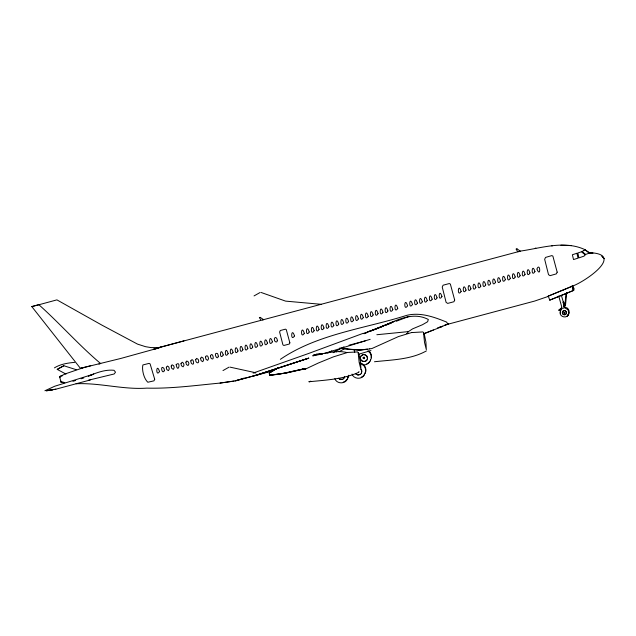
<?xml version="1.0" encoding="UTF-8"?>
<svg xmlns="http://www.w3.org/2000/svg" width="636" height="636" viewBox="0 0 636 636"><rect width="100%" height="100%" fill="white"/><g stroke="black" fill="none" stroke-linecap="round" stroke-linejoin="round"><path stroke-width="0.95" d="M346.89 352.678L333.423 356.86L318.477 362.957L305.542 369.047L302.307 369.134L285.699 373.07L269.608 375.224L269.251 373.006L277.36 368.165M564.895 312.761L564.116 312.316M305.614 368.88C293.681 370.359 281.812 374.525 269.608 375.224L285.834 373.125L305.685 368.705M536.935 268.837C540.362 261.873 540.838 278.234 537.007 269.314M560.062 311.966C559.243 316.553 566.072 318.97 568.282 314.844L567.153 316.148M566 293.331L564.975 304.906L565.507 305.089L566.732 292.536M568.91 313.127L568.02 309.732L565.07 308.055M363.243 357.472L363.132 358.163L364.142 358.625M364.579 358.354L364.325 357.186L363.204 357.575M100.734 363.609C79.595 345.928 59.824 323.39 38.899 304.755L56.922 299.874L102.157 325.266L137.527 344.116L145.572 346.692L151.026 347.59L158.921 347.606L155.049 349.124M564.911 312.713L564.045 312.952M564.673 310.67L563.862 310.726A2.067 2.043 22.6 0 0 562.367 312.419L562.423 313.23A2.067 2.043 22.6 0 0 564.967 314.677L566.215 313.731L566.43 312.125L565.46 310.885L563.878 310.686A2.067 2.043 22.6 0 0 562.383 312.371M560.364 311.235L561 309.478M564.005 312.419L564.029 312.992M344.243 377.864L344.688 376.552M348.52 375.797L347.669 378.341L348.759 375.232M360.334 357.647L360.811 356.24L362.973 354.578M361.423 373.276L361.797 370.486M367.481 358.466C367.067 363.116 359.555 362.146 360.374 357.551M370.653 359.793L370.422 360.35C372.163 357.321 371.774 353.004 368.721 350.977M444.858 325.044L534.622 301.074L548.693 296.265L548.24 296.122L571.971 286.264L572.225 285.651M558.837 310.169L559.211 310.455L562.049 308.142M560.602 310.336L561.827 308.921M567.535 315.329L568.679 314.025M360.771 356.335C362.242 353.664 366.575 354.252 367.33 357.178M343.337 378.913L344.283 377.768M367.044 359.777C365.573 362.448 361.232 361.86 360.477 358.919M360.509 374.326L361.463 373.181M565.714 314.279L566.231 313.683M567.225 316.052C570.42 313.675 569.625 307.84 565.372 307.331M548.24 296.122L563.663 289.825M548.272 296.074L549.735 300.152L573.759 290.342L572.082 286.343L563.623 289.865M572.082 286.343L573.72 290.382L549.735 300.152M561.691 307.721L558.861 310.01L559.211 310.455M564.227 307.904L562.788 308.293M364.102 358.72L364.619 358.259M358.529 372.124L359.038 371.663M280.365 359.332C317.698 333.86 364.579 328.725 406.738 315.345C420.507 312.006 434.189 317.038 446.83 322.182C446.87 322.953 447.434 323.509 447.927 324.058L448.682 323.986L437.409 328.009M407.644 332.135L412.581 328.876L422.495 324.71L427.615 321.737L428.322 319.471C408.066 308.937 387.308 326.832 368.141 331.587M426.422 350.881C410.832 359.698 391.22 359.841 374.485 361.749M269.29 372.919L273.401 370.47M269.251 373.006L278.25 367.743M333.169 352.686L343.973 346.827M54.418 367.87C60.42 364.118 67.718 362.981 74.651 362.361M44.894 390.758L54.712 386.243L93.715 374.103L88.317 376.345M339.203 351.716L344.37 348.798M65.993 374.111L57.224 369.389L63.815 365.74L76.233 369.699M57.224 369.373L63.815 365.74M260.076 292.512L254.05 295.915M229 367.163L222.982 370.573M327.627 353.115L331.761 350.897M366.789 363.792L368.395 363.005L370.16 360.978C368.96 363.697 365.946 365.175 363.045 364.937M343.376 378.817L340.697 379.613L338.312 378.253M343.233 382.18L345.642 380.996L347.407 378.969C345.261 384.279 336.706 384.096 334.846 378.674M360.548 374.23L357.877 375.033L355.484 373.674M361.208 377.204L362.814 376.417L364.579 374.381C362.44 379.692 353.886 379.509 352.026 374.087M571.971 286.264C583.943 282.511 626.897 253.422 588.236 252.643M564.744 313.039L564.196 313.079M572.543 289.833L574.236 289.165L572.869 285.969M90.042 375.423C97.586 372.354 105.775 369.397 114.027 370.303L115.521 372.187L114.178 373.976L88.404 380.225M364.046 333.725L366.773 332.62M370.406 331.141L394.034 321.554L363.641 333.598L383.087 326.244M423.528 333.956L442.775 326.308L439.198 327.429M433.45 329.957L423.989 333.582M358.784 372.299C343.186 379.358 325.719 380.042 308.953 381.759L310.805 381.306M385.869 325.187L391.418 323.08M396.053 321.331L409.02 316.418M90.312 379.954L55.825 389.2L46.293 390.806L52.454 389.963M363.355 333.264L308.269 353.6L254.575 372.569M563.576 306.83L564.482 306.433L564.124 304.541M244.145 378.102L235.36 380.916L258.598 374.572L308.754 358.148L252.261 376.401M312.833 355.778L316.156 354.642L322.635 353.886L312.896 355.85M159.072 347.868L120.753 358.466L80.438 368.355L31.8 306.592L38.931 304.612M255.322 375.582L308.754 358.148M83.324 367.711L66.025 373.618L59.561 376.56L61.096 382.371L64.824 382.721M324.503 353.385L370.192 339.314M72.973 381.306L75.684 380.463M81.098 378.778L83.809 377.935M370.979 350.563L358.839 354.18M406.571 333.495L408.264 332.986M157.839 347.9L158.921 347.606M156.901 348.154L160.781 347.097M156.663 348.226L260.673 320.425M153.363 349.1L183.963 340.84M62.36 375.812L59.561 376.56L60.126 377.617M63.044 381.854L61.096 382.371L61.08 381.179M349.029 345.205L365.239 340.88M262.581 319.924L520.653 251.053C541.634 248.016 565.086 240.018 585.335 249.845M76.058 383.754C99.812 382.649 123.05 389.812 146.837 388.127C171.362 388.747 195.681 385.4 220.032 383.079L233.984 381.067L270.928 371.4M31.8 306.592L38.899 304.755M80.438 368.355L90.71 365.724M310.98 381.266L309.128 381.727M98.914 364.046L100.091 363.76M253.08 373.046L255.775 372.76L230.033 367.131M157.243 348.154L158.992 347.789M314.677 354.753L320.123 354.332M48.519 390.273L55.825 389.2M313.643 354.705C324.654 354.228 335.959 349.713 346.819 352.535M220.032 383.079L233.984 381.067M535.274 248.199L535.87 248.12M369.667 348.957L358.895 350.023L339.608 348.194M376.846 334.727L407.827 331.666M411.937 332.556L422.988 331.936M346.58 352.527L357.623 351.915M367.584 349.347L359.03 350.102L347.9 349.236M358.911 349.943L367.433 349.251M359.308 374.843L357.917 374.938L355.524 373.57M342.136 379.422L339.409 379.072M560.928 245.226L571.422 245.623M551.77 245.925L552.31 245.894M563.973 306.449L564.545 307.506M316.394 354.061L320.115 354.157M588.936 252.659L592.728 252.945L588.276 252.643L592.927 253.2L589 252.738M321.267 304.318L285.588 301.122L261.11 292.473M339.894 348.226L347.765 349.14M363.681 357.201L364.659 357.758M588.523 252.738L589.596 252.921L585.192 249.829M364.356 354.483L366.749 355.85L367.441 358.561M359.881 362.925C364.873 363.554 367.513 369.556 364.841 373.753C366.996 370.001 364.802 364.643 360.501 363.776M565.046 304.437L564.315 304.072L565.007 304.437L563.639 301.949M367.799 350.953L369.858 352.718L371.066 355.119L371.281 357.806M565.444 310.925L566.414 312.165M565.118 304.509L565.356 305.956L564.14 306.314L563.114 302.052L563.774 304.986M363.172 358.068L363.546 358.545M361.129 369.349L361.86 371.965M336.301 351.962L335.625 350.468M561.795 307.148L558.726 296.018M563.814 303.674L561.35 295.319M353.918 349.347L354.705 352.177M411.834 332.477L398.359 336.611L371.766 348.6L369.715 348.79M560.356 311.37L560.475 313.079M564.983 314.637A2.067 2.043 22.6 0 1 562.447 313.19M159.533 371.496C155.558 377.935 156.233 361.693 159.533 371.496M164.39 370.661C161.949 375.304 159.962 364.174 163.873 368.3A8.292 8.069 79.7 0 1 164.398 370.295L164.39 370.661M166.354 367.211L166.338 367.664A8.355 8.26 82.3 0 0 166.871 369.659L168.437 370.613L169.295 369.031A8.355 8.26 82.3 0 0 168.771 367.036L167.554 366.034L166.354 367.211M171.251 365.939L171.235 366.392A8.355 8.26 82.3 0 0 171.768 368.387L173.326 369.357L174.2 367.759A8.355 8.26 82.3 0 0 173.668 365.764L172.11 364.794L171.251 365.939M176.156 364.666C178.223 374.906 181.292 359.785 176.156 364.666M181.053 363.402L181.037 363.848A8.348 8.252 81.1 0 0 181.57 365.843L183.12 366.821L183.995 365.215A8.348 8.252 81.1 0 0 183.47 363.22L182.254 362.226L181.053 363.402M185.951 362.13L185.935 362.576A8.348 8.252 81.1 0 0 186.467 364.571L188.025 365.549L188.9 363.943A8.363 8.3 82.4 0 0 188.367 361.948L186.809 360.978L185.951 362.13M190.856 360.843L190.84 361.296A8.363 8.3 82.4 0 0 191.372 363.291C195.284 367.393 193.32 356.232 190.856 360.843M195.769 359.555C194.878 361.725 198.535 364.746 198.718 361.359A8.348 8.284 79.9 0 0 198.186 359.364L196.635 358.378L195.769 359.555M200.674 358.259L200.658 358.712A8.348 8.284 79.9 0 0 201.191 360.707L202.749 361.677L203.623 360.071A8.348 8.284 79.9 0 0 203.091 358.076L201.548 357.074L200.674 358.259M205.579 357.042L205.563 357.424A8.348 8.284 79.9 0 0 206.096 359.42L207.654 360.381L208.529 358.776A8.348 8.284 79.9 0 0 208.004 356.78L207.877 356.589A1.693 1.622 -34.7 0 0 207.185 355.874L206.151 355.921L205.579 357.042M210.476 356.073L210.476 356.136A8.348 8.284 79.9 0 0 211.009 358.124C215.214 362.218 212.496 350.492 210.476 356.017M218.339 356.216C217.266 361.415 212.981 351.994 217.297 353.481A2.305 2.202 -39.5 0 1 217.925 354.546L218.339 356.216M223.244 354.936C219.174 361.646 220.032 344.974 223.244 354.936M228.157 353.632C223.896 360.286 225.041 343.702 228.157 353.632M233.07 352.32C228.896 358.99 229.906 342.343 233.07 352.32M237.991 351.008C233.841 357.726 234.803 341.015 237.991 351.008M242.904 349.697C238.754 356.414 239.716 339.704 242.904 349.697M247.825 348.377C243.675 355.103 244.637 338.392 247.825 348.377M252.738 347.065C248.589 353.791 249.55 337.072 252.738 347.065M257.66 345.753C253.51 352.479 254.472 335.76 257.66 345.753M262.581 344.442C258.423 351.167 259.393 334.449 262.581 344.442M267.494 343.13C263.344 349.848 264.306 333.137 267.494 343.13M272.415 341.818C268.225 348.544 269.187 331.785 272.415 341.818M277.328 340.499C277.391 343.424 273.933 341.604 274.418 339.465A2.25 2.162 -33.3 0 1 274.506 338.233C275.738 336.086 277.511 339.067 277.328 340.499M294.484 335.919C290.334 342.645 291.296 325.926 294.484 335.919M304.318 333.296C300.168 340.022 301.13 323.303 304.318 333.296M309.239 331.984C305.089 338.71 306.051 321.983 309.239 331.984M314.152 330.672C310.002 337.39 310.964 320.671 314.152 330.672M319.073 329.353C314.923 336.078 315.885 319.359 319.073 329.353M323.986 328.041C319.836 334.767 320.798 318.048 323.986 328.041M328.907 326.729C324.757 333.455 325.719 316.736 328.907 326.729M333.82 325.417C329.671 332.143 330.64 315.424 333.82 325.417M338.742 324.106C334.592 330.831 335.554 314.112 338.742 324.106M343.655 322.794C339.505 329.52 340.475 312.793 343.655 322.794M348.576 321.482C344.426 328.2 345.388 311.481 348.576 321.482M353.489 320.162C349.339 326.888 350.309 310.169 353.489 320.162M358.41 318.851C354.26 325.576 355.222 308.858 358.41 318.851M363.323 317.539C359.173 324.265 360.143 307.546 363.323 317.539M368.244 316.227C364.094 322.953 365.056 306.234 368.244 316.227M373.157 314.915C369.007 321.641 369.977 304.922 373.157 314.915M378.078 313.604C373.928 320.321 374.89 303.603 378.078 313.604M382.991 312.292C378.841 319.01 379.811 302.291 382.991 312.292M387.912 310.972C383.762 317.698 384.724 300.979 387.912 310.972M392.833 309.66C388.675 316.386 389.645 299.667 392.833 309.66M397.746 308.349C393.597 315.074 394.559 298.356 397.746 308.349M407.581 305.725C403.431 312.451 404.393 295.724 407.581 305.725M412.502 304.413C408.352 311.131 409.314 294.412 412.502 304.413M417.415 303.102C413.265 309.819 414.227 293.101 417.415 303.102M422.336 301.782C418.186 308.508 419.148 291.789 422.336 301.782M427.249 300.47C423.099 307.196 424.061 290.477 427.249 300.47M432.17 299.159C428.02 305.884 428.982 289.165 432.17 299.159M437.083 297.847C432.933 304.572 433.895 287.854 437.083 297.847M441.956 296.543C437.807 303.269 438.776 286.55 441.956 296.543M461.124 291.423C456.974 298.149 457.944 281.43 461.124 291.423M466.045 290.111C461.895 296.837 462.857 280.118 466.045 290.111M470.966 288.8C466.808 295.525 467.778 278.807 470.966 288.8M475.879 287.488C471.729 294.214 472.691 277.495 475.879 287.488M480.8 286.176C476.65 292.902 477.612 276.183 480.8 286.176M485.713 284.864C481.563 291.59 482.525 274.863 485.713 284.864M490.634 283.553C486.484 290.27 487.446 273.552 490.634 283.553M495.547 282.233C491.397 288.959 492.359 272.24 495.547 282.233M500.468 280.921C496.318 287.647 497.28 270.928 500.468 280.921M505.382 279.609C501.232 286.335 502.194 269.616 505.382 279.609M510.303 278.298C506.153 285.023 507.115 268.297 510.303 278.298M515.216 276.986C511.066 283.712 512.036 266.985 515.216 276.986M520.137 275.666C515.987 282.392 516.949 265.673 520.137 275.666M525.058 274.347C520.709 280.977 522.084 264.52 525.058 274.347M530.003 272.955C525.837 279.768 526.807 262.954 530.003 272.955M534.956 271.564C530.79 278.377 531.76 261.547 534.956 271.564M154.707 379.271L153.96 380.837L147.838 382.252C143.959 378.833 141.653 369.786 142.885 364.953L149.062 363.387L150.112 363.895L154.707 379.271M358.163 352.638L359.149 362.361L360.978 369.611L360.556 362.107L358.974 354.236L358.163 352.638M423.52 332.668L424.514 342.383L426.335 349.633L425.913 342.128L424.331 334.258L423.52 332.668M454.684 300.081L453.905 301.742L447.68 303.404L446.106 302.37L442.235 287.051L443.093 285.206L449.318 283.545L450.36 284.077L454.684 300.081M557.176 272.168L556.381 273.854L550.092 275.666L548.51 274.665L544.662 259.289L545.529 257.421L551.825 255.6L552.875 256.101L557.176 272.168M289.825 342.693L289.801 342.844A1.463 1.415 5.1 0 1 289.181 344.06L284.077 345.42A1.463 1.415 5.1 0 1 282.877 344.688L279.609 332.016L280.309 330.521L285.413 329.162L286.272 329.591L289.825 342.693M585.255 254.766L584.055 256.133L578.927 257.866L577.846 252.977L581.376 251.808L585.255 254.766M583.641 250.679L581.916 251.594L585.708 254.424L589.516 253.025L585.152 249.94L583.641 250.679M576.924 253.279L572.392 254.734L573.521 259.56L578.029 258.16L576.924 253.279M260.219 317.38L259.353 317.61L261.094 320.313L263.574 319.654L260.219 317.38M516.941 248.835L516.066 249.074L517.799 251.776L520.296 251.109L516.941 248.835M305.479 368.944L302.275 369.15L305.479 368.944M604.144 258.661L601.894 256.165L604.128 258.661"/></g></svg>
